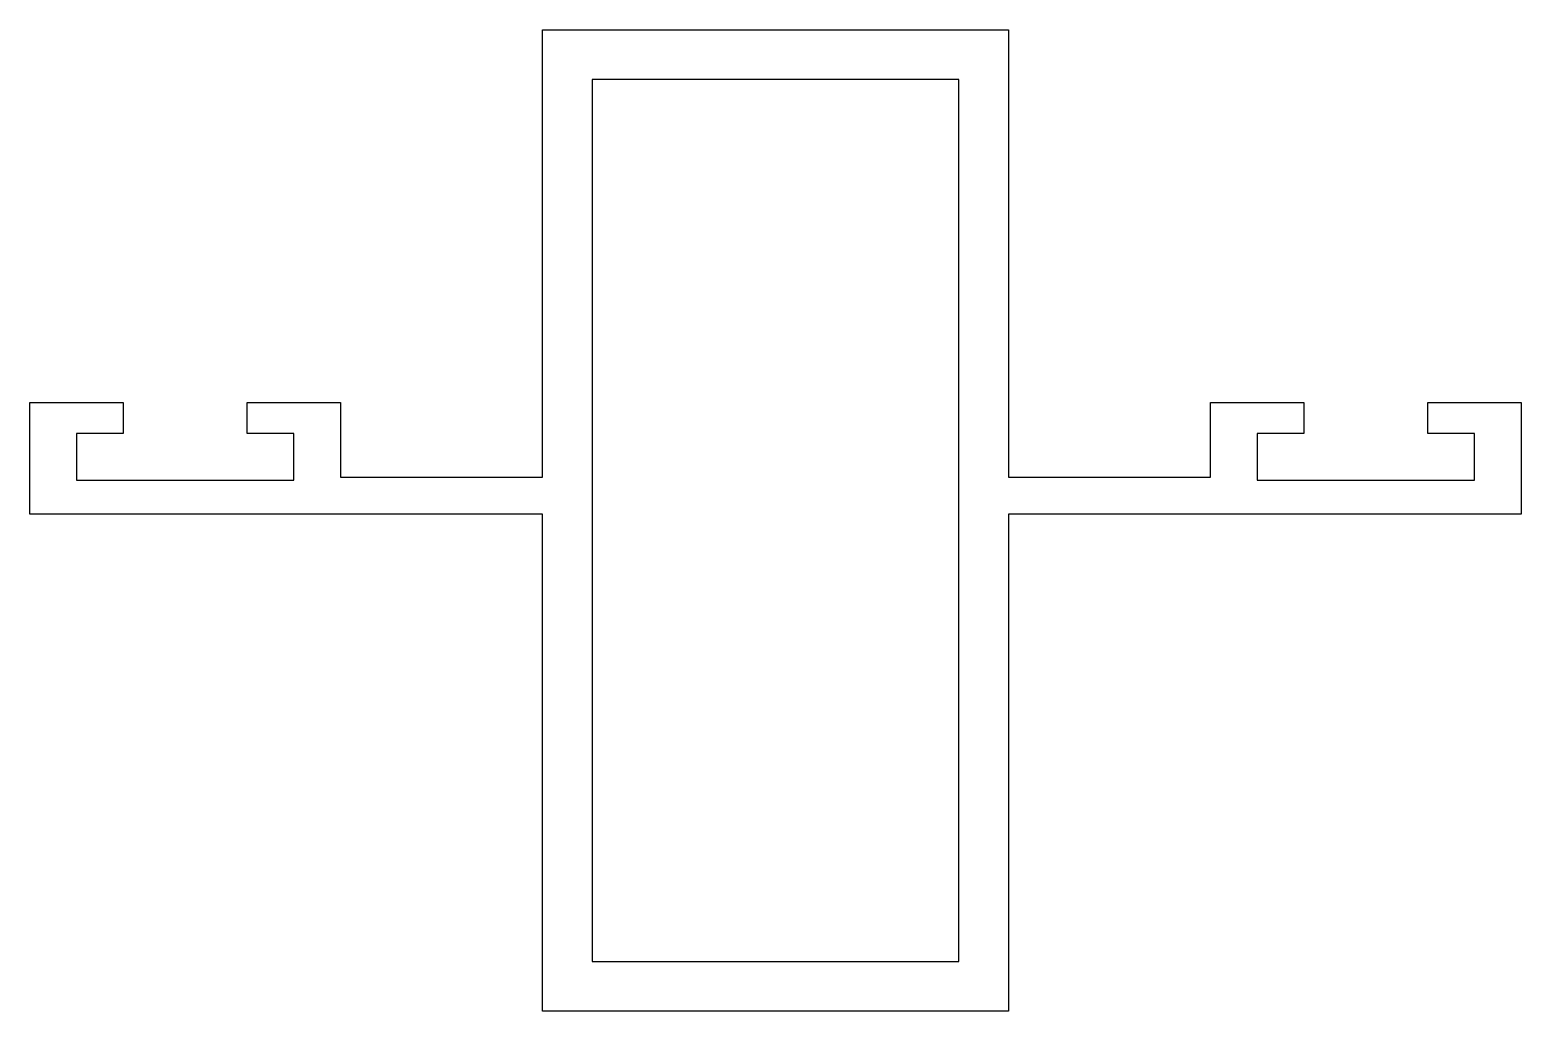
# Model space of a CAD drawing. Extents: x 130.3 to 178.3, y 206.2 to 237.8.
import ezdxf

# ---------------------------------------------------------------- set-up
doc = ezdxf.new("R2010")
doc.units = 0
doc.header["$LTSCALE"] = 15
doc.layers.add('ANA', color=220, linetype='CONTINUOUS')

msp = doc.modelspace()

# ---------------------------------------------------------------- linework, layer by layer
at = {"layer": 'ANA', "color": 0}
for points in [[(161.774, 222.158), (161.774, 206.158), (146.774, 206.158), (146.774, 222.158), (130.274, 222.158), (130.274, 225.758), (133.274, 225.758), (133.274, 224.758), (131.774, 224.758), (131.774, 223.258), (138.774, 223.258), (138.774, 224.758), (137.274, 224.758), (137.274, 225.758), (140.274, 225.758), (140.274, 223.358), (146.774, 223.358), (146.774, 226.358), (146.774, 237.758), (161.774, 237.758), (161.774, 226.358), (161.774, 223.358), (168.274, 223.358), (168.274, 225.758), (171.274, 225.758), (171.274, 224.758), (169.774, 224.758), (169.774, 223.258), (176.774, 223.258), (176.774, 224.758), (175.274, 224.758), (175.274, 225.758), (178.274, 225.758), (178.274, 222.158)], [(160.174, 207.758), (160.174, 236.158), (148.374, 236.158), (148.374, 207.758)]]:
    msp.add_lwpolyline(points, close=True, dxfattribs=at)

doc.saveas('drawing.dxf')
